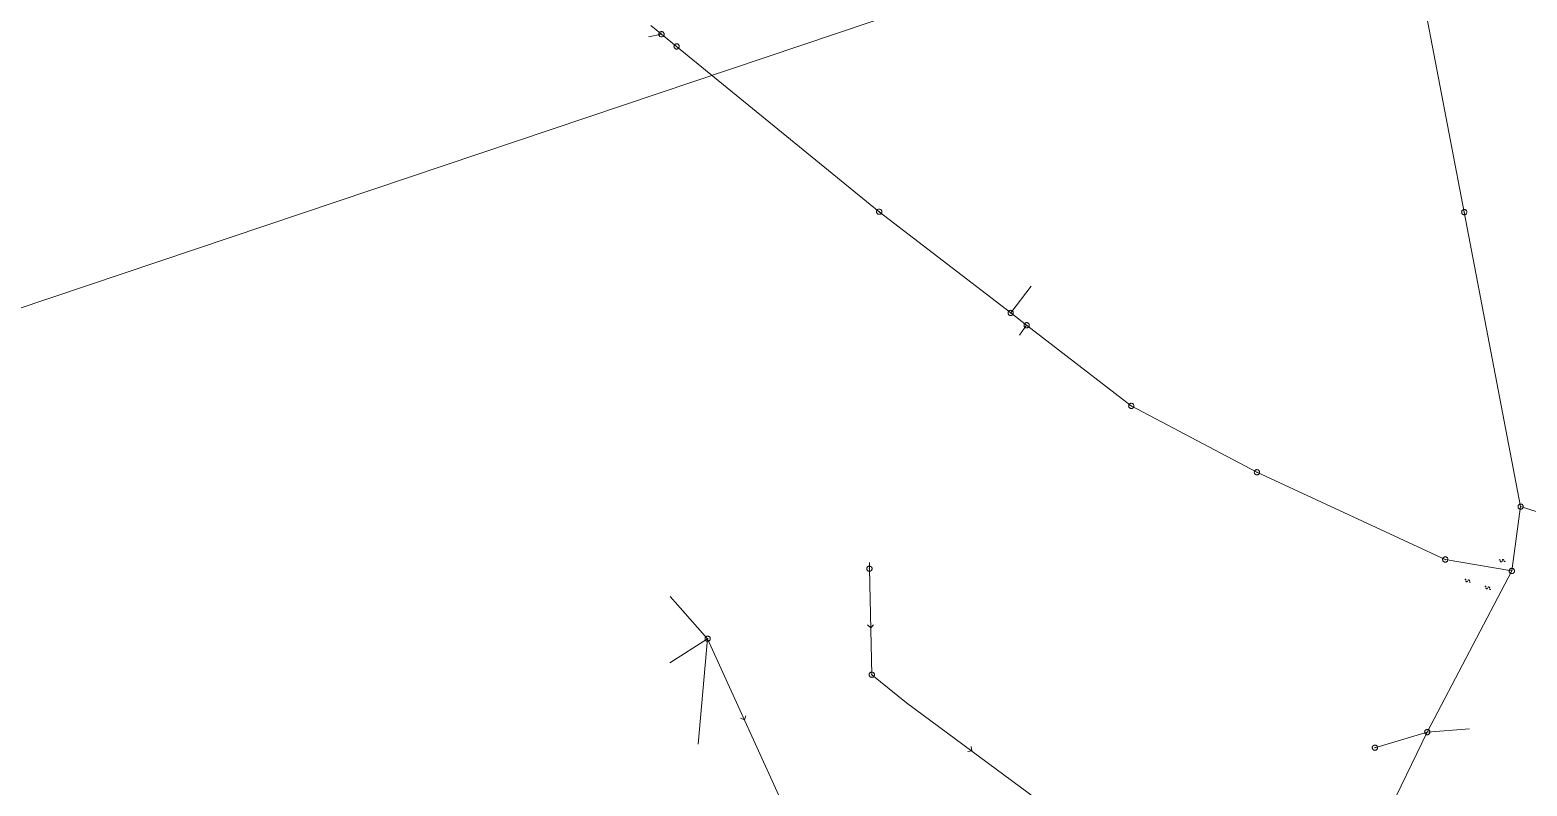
# Model space of a CAD drawing. Header units: metres. Extents: x 25504150 to 25508618, y 6694193 to 6702753.
# Drawn here: x 25504479 to 25504740.4, y 6695667.1 to 6695799.1 of the extents above; entities that cross this region are included whole.
import ezdxf

# ---------------------------------------------------------------- set-up
doc = ezdxf.new("R2010")
doc.units = ezdxf.units.M
for name, pattern in [('Sewer_node', [0]), ('Viemariputket', [0]), ('Viemarivarusteet', [0])]:
    doc.linetypes.add(name, pattern=pattern)
for name, color, linetype, lineweight in [('Sewer_node', 7, 'Sewer_node', 0), ('Viemariputket', 7, 'Viemariputket', 0), ('Viemarivarusteet', 7, 'Viemarivarusteet', 0)]:
    doc.layers.add(name, color=color, linetype=linetype, lineweight=lineweight)

msp = doc.modelspace()

# ---------------------------------------------------------------- linework, layer by layer
at = {"layer": 'Sewer_node', "color": 46, "linetype": 'Continuous', "true_color": 0x7f5f00, "flags": 128}
for points, elevation in [([(25504589.7, 6695798.38), (25504589.69, 6695798.45), (25504589.68, 6695798.52), (25504589.65, 6695798.59), (25504589.61, 6695798.65), (25504589.57, 6695798.71), (25504589.51, 6695798.75), (25504589.45, 6695798.79), (25504589.38, 6695798.82), (25504589.31, 6695798.83), (25504589.24, 6695798.84), (25504589.17, 6695798.83), (25504589.1, 6695798.82), (25504589.03, 6695798.79), (25504588.97, 6695798.75), (25504588.91, 6695798.71), (25504588.87, 6695798.65), (25504588.83, 6695798.59), (25504588.8, 6695798.52), (25504588.79, 6695798.45), (25504588.78, 6695798.38), (25504588.79, 6695798.31), (25504588.8, 6695798.24), (25504588.83, 6695798.17), (25504588.87, 6695798.11), (25504588.91, 6695798.05), (25504588.97, 6695798.01), (25504589.03, 6695797.97), (25504589.1, 6695797.94), (25504589.17, 6695797.93), (25504589.24, 6695797.92), (25504589.31, 6695797.93), (25504589.38, 6695797.94), (25504589.45, 6695797.97), (25504589.51, 6695798.01), (25504589.57, 6695798.05), (25504589.61, 6695798.11), (25504589.65, 6695798.17), (25504589.68, 6695798.24), (25504589.69, 6695798.31)], 39.74), ([(25504592.34, 6695796.25), (25504592.33, 6695796.32), (25504592.32, 6695796.39), (25504592.29, 6695796.46), (25504592.25, 6695796.52), (25504592.21, 6695796.58), (25504592.15, 6695796.62), (25504592.09, 6695796.66), (25504592.02, 6695796.69), (25504591.95, 6695796.7), (25504591.88, 6695796.71), (25504591.81, 6695796.7), (25504591.74, 6695796.69), (25504591.67, 6695796.66), (25504591.61, 6695796.62), (25504591.55, 6695796.58), (25504591.51, 6695796.52), (25504591.47, 6695796.46), (25504591.44, 6695796.39), (25504591.43, 6695796.32), (25504591.42, 6695796.25), (25504591.43, 6695796.18), (25504591.44, 6695796.11), (25504591.47, 6695796.04), (25504591.51, 6695795.98), (25504591.55, 6695795.92), (25504591.61, 6695795.88), (25504591.67, 6695795.84), (25504591.74, 6695795.81), (25504591.81, 6695795.8), (25504591.88, 6695795.79), (25504591.95, 6695795.8), (25504592.02, 6695795.81), (25504592.09, 6695795.84), (25504592.15, 6695795.88), (25504592.21, 6695795.92), (25504592.25, 6695795.98), (25504592.29, 6695796.04), (25504592.32, 6695796.11), (25504592.33, 6695796.18)], 42.14), ([(25504627.71, 6695767.39), (25504627.7, 6695767.46), (25504627.69, 6695767.53), (25504627.66, 6695767.6), (25504627.62, 6695767.66), (25504627.58, 6695767.72), (25504627.52, 6695767.76), (25504627.46, 6695767.8), (25504627.39, 6695767.83), (25504627.32, 6695767.84), (25504627.25, 6695767.85), (25504627.18, 6695767.84), (25504627.11, 6695767.83), (25504627.04, 6695767.8), (25504626.98, 6695767.76), (25504626.92, 6695767.72), (25504626.88, 6695767.66), (25504626.84, 6695767.6), (25504626.81, 6695767.53), (25504626.8, 6695767.46), (25504626.79, 6695767.39), (25504626.8, 6695767.32), (25504626.81, 6695767.25), (25504626.84, 6695767.18), (25504626.88, 6695767.12), (25504626.92, 6695767.06), (25504626.98, 6695767.02), (25504627.04, 6695766.98), (25504627.11, 6695766.95), (25504627.18, 6695766.94), (25504627.25, 6695766.93), (25504627.32, 6695766.94), (25504627.39, 6695766.95), (25504627.46, 6695766.98), (25504627.52, 6695767.02), (25504627.58, 6695767.06), (25504627.62, 6695767.12), (25504627.66, 6695767.18), (25504627.69, 6695767.25), (25504627.7, 6695767.32)], 41.02), ([(25504729.87, 6695767.31), (25504729.86, 6695767.38), (25504729.85, 6695767.45), (25504729.82, 6695767.52), (25504729.78, 6695767.58), (25504729.74, 6695767.64), (25504729.68, 6695767.68), (25504729.62, 6695767.72), (25504729.55, 6695767.75), (25504729.48, 6695767.76), (25504729.41, 6695767.77), (25504729.34, 6695767.76), (25504729.27, 6695767.75), (25504729.2, 6695767.72), (25504729.14, 6695767.68), (25504729.08, 6695767.64), (25504729.04, 6695767.58), (25504729, 6695767.52), (25504728.97, 6695767.45), (25504728.96, 6695767.38), (25504728.95, 6695767.31), (25504728.96, 6695767.24), (25504728.97, 6695767.17), (25504729, 6695767.1), (25504729.04, 6695767.04), (25504729.08, 6695766.98), (25504729.14, 6695766.94), (25504729.2, 6695766.9), (25504729.27, 6695766.87), (25504729.34, 6695766.86), (25504729.41, 6695766.85), (25504729.48, 6695766.86), (25504729.55, 6695766.87), (25504729.62, 6695766.9), (25504729.68, 6695766.94), (25504729.74, 6695766.98), (25504729.78, 6695767.04), (25504729.82, 6695767.1), (25504729.85, 6695767.17), (25504729.86, 6695767.24)], 34.59), ([(25504650.67, 6695749.71), (25504650.66, 6695749.78), (25504650.65, 6695749.85), (25504650.62, 6695749.92), (25504650.58, 6695749.98), (25504650.54, 6695750.04), (25504650.48, 6695750.08), (25504650.42, 6695750.12), (25504650.35, 6695750.15), (25504650.28, 6695750.16), (25504650.21, 6695750.17), (25504650.14, 6695750.16), (25504650.07, 6695750.15), (25504650, 6695750.12), (25504649.94, 6695750.08), (25504649.88, 6695750.04), (25504649.84, 6695749.98), (25504649.8, 6695749.92), (25504649.77, 6695749.85), (25504649.76, 6695749.78), (25504649.75, 6695749.71), (25504649.76, 6695749.64), (25504649.77, 6695749.57), (25504649.8, 6695749.5), (25504649.84, 6695749.44), (25504649.88, 6695749.38), (25504649.94, 6695749.34), (25504650, 6695749.3), (25504650.07, 6695749.27), (25504650.14, 6695749.26), (25504650.21, 6695749.25), (25504650.28, 6695749.26), (25504650.35, 6695749.27), (25504650.42, 6695749.3), (25504650.48, 6695749.34), (25504650.54, 6695749.38), (25504650.58, 6695749.44), (25504650.62, 6695749.5), (25504650.65, 6695749.57), (25504650.66, 6695749.64)], 36.77), ([(25504653.46, 6695747.56), (25504653.45, 6695747.63), (25504653.44, 6695747.7), (25504653.41, 6695747.77), (25504653.37, 6695747.83), (25504653.33, 6695747.89), (25504653.27, 6695747.93), (25504653.21, 6695747.97), (25504653.14, 6695748), (25504653.07, 6695748.01), (25504653, 6695748.02), (25504652.93, 6695748.01), (25504652.86, 6695748), (25504652.79, 6695747.97), (25504652.73, 6695747.93), (25504652.67, 6695747.89), (25504652.63, 6695747.83), (25504652.59, 6695747.77), (25504652.56, 6695747.7), (25504652.55, 6695747.63), (25504652.54, 6695747.56), (25504652.55, 6695747.49), (25504652.56, 6695747.42), (25504652.59, 6695747.35), (25504652.63, 6695747.29), (25504652.67, 6695747.23), (25504652.73, 6695747.19), (25504652.79, 6695747.15), (25504652.86, 6695747.12), (25504652.93, 6695747.11), (25504653, 6695747.1), (25504653.07, 6695747.11), (25504653.14, 6695747.12), (25504653.21, 6695747.15), (25504653.27, 6695747.19), (25504653.33, 6695747.23), (25504653.37, 6695747.29), (25504653.41, 6695747.35), (25504653.44, 6695747.42), (25504653.45, 6695747.49)], 36.56), ([(25504671.72, 6695733.48), (25504671.71, 6695733.55), (25504671.7, 6695733.62), (25504671.67, 6695733.69), (25504671.63, 6695733.75), (25504671.59, 6695733.81), (25504671.53, 6695733.85), (25504671.47, 6695733.89), (25504671.4, 6695733.92), (25504671.33, 6695733.93), (25504671.26, 6695733.94), (25504671.19, 6695733.93), (25504671.12, 6695733.92), (25504671.05, 6695733.89), (25504670.99, 6695733.85), (25504670.93, 6695733.81), (25504670.89, 6695733.75), (25504670.85, 6695733.69), (25504670.82, 6695733.62), (25504670.81, 6695733.55), (25504670.8, 6695733.48), (25504670.81, 6695733.41), (25504670.82, 6695733.34), (25504670.85, 6695733.27), (25504670.89, 6695733.21), (25504670.93, 6695733.15), (25504670.99, 6695733.11), (25504671.05, 6695733.07), (25504671.12, 6695733.04), (25504671.19, 6695733.03), (25504671.26, 6695733.02), (25504671.33, 6695733.03), (25504671.4, 6695733.04), (25504671.47, 6695733.07), (25504671.53, 6695733.11), (25504671.59, 6695733.15), (25504671.63, 6695733.21), (25504671.67, 6695733.27), (25504671.7, 6695733.34), (25504671.71, 6695733.41)], 36.87), ([(25504693.67, 6695721.88), (25504693.66, 6695721.95), (25504693.65, 6695722.02), (25504693.62, 6695722.09), (25504693.58, 6695722.15), (25504693.54, 6695722.21), (25504693.48, 6695722.25), (25504693.42, 6695722.29), (25504693.35, 6695722.32), (25504693.28, 6695722.33), (25504693.21, 6695722.34), (25504693.14, 6695722.33), (25504693.07, 6695722.32), (25504693, 6695722.29), (25504692.94, 6695722.25), (25504692.88, 6695722.21), (25504692.84, 6695722.15), (25504692.8, 6695722.09), (25504692.77, 6695722.02), (25504692.76, 6695721.95), (25504692.75, 6695721.88), (25504692.76, 6695721.81), (25504692.77, 6695721.74), (25504692.8, 6695721.67), (25504692.84, 6695721.61), (25504692.88, 6695721.55), (25504692.94, 6695721.51), (25504693, 6695721.47), (25504693.07, 6695721.44), (25504693.14, 6695721.43), (25504693.21, 6695721.42), (25504693.28, 6695721.43), (25504693.35, 6695721.44), (25504693.42, 6695721.47), (25504693.48, 6695721.51), (25504693.54, 6695721.55), (25504693.58, 6695721.61), (25504693.62, 6695721.67), (25504693.65, 6695721.74), (25504693.66, 6695721.81)], 35.59), ([(25504739.71, 6695715.88), (25504739.7, 6695715.95), (25504739.69, 6695716.02), (25504739.66, 6695716.09), (25504739.62, 6695716.15), (25504739.58, 6695716.21), (25504739.52, 6695716.25), (25504739.46, 6695716.29), (25504739.39, 6695716.32), (25504739.32, 6695716.33), (25504739.25, 6695716.34), (25504739.18, 6695716.33), (25504739.11, 6695716.32), (25504739.04, 6695716.29), (25504738.98, 6695716.25), (25504738.92, 6695716.21), (25504738.88, 6695716.15), (25504738.84, 6695716.09), (25504738.81, 6695716.02), (25504738.8, 6695715.95), (25504738.79, 6695715.88), (25504738.8, 6695715.81), (25504738.81, 6695715.74), (25504738.84, 6695715.67), (25504738.88, 6695715.61), (25504738.92, 6695715.55), (25504738.98, 6695715.51), (25504739.04, 6695715.47), (25504739.11, 6695715.44), (25504739.18, 6695715.43), (25504739.25, 6695715.42), (25504739.32, 6695715.43), (25504739.39, 6695715.44), (25504739.46, 6695715.47), (25504739.52, 6695715.51), (25504739.58, 6695715.55), (25504739.62, 6695715.61), (25504739.66, 6695715.67), (25504739.69, 6695715.74), (25504739.7, 6695715.81)], 34.58), ([(25504726.54, 6695706.65), (25504726.53, 6695706.72), (25504726.52, 6695706.79), (25504726.49, 6695706.86), (25504726.45, 6695706.92), (25504726.41, 6695706.98), (25504726.35, 6695707.02), (25504726.29, 6695707.06), (25504726.22, 6695707.09), (25504726.15, 6695707.1), (25504726.08, 6695707.11), (25504726.01, 6695707.1), (25504725.94, 6695707.09), (25504725.87, 6695707.06), (25504725.81, 6695707.02), (25504725.75, 6695706.98), (25504725.71, 6695706.92), (25504725.67, 6695706.86), (25504725.64, 6695706.79), (25504725.63, 6695706.72), (25504725.62, 6695706.65), (25504725.63, 6695706.58), (25504725.64, 6695706.51), (25504725.67, 6695706.44), (25504725.71, 6695706.38), (25504725.75, 6695706.32), (25504725.81, 6695706.28), (25504725.87, 6695706.24), (25504725.94, 6695706.21), (25504726.01, 6695706.2), (25504726.08, 6695706.19), (25504726.15, 6695706.2), (25504726.22, 6695706.21), (25504726.29, 6695706.24), (25504726.35, 6695706.28), (25504726.41, 6695706.32), (25504726.45, 6695706.38), (25504726.49, 6695706.44), (25504726.52, 6695706.51), (25504726.53, 6695706.58)], 34.51), ([(25504626.01, 6695705.04), (25504626, 6695705.11), (25504625.99, 6695705.18), (25504625.96, 6695705.25), (25504625.92, 6695705.31), (25504625.88, 6695705.37), (25504625.82, 6695705.41), (25504625.76, 6695705.45), (25504625.69, 6695705.48), (25504625.62, 6695705.49), (25504625.55, 6695705.5), (25504625.48, 6695705.49), (25504625.41, 6695705.48), (25504625.34, 6695705.45), (25504625.28, 6695705.41), (25504625.22, 6695705.37), (25504625.18, 6695705.31), (25504625.14, 6695705.25), (25504625.11, 6695705.18), (25504625.1, 6695705.11), (25504625.09, 6695705.04), (25504625.1, 6695704.97), (25504625.11, 6695704.9), (25504625.14, 6695704.83), (25504625.18, 6695704.77), (25504625.22, 6695704.71), (25504625.28, 6695704.67), (25504625.34, 6695704.63), (25504625.41, 6695704.6), (25504625.48, 6695704.59), (25504625.55, 6695704.58), (25504625.62, 6695704.59), (25504625.69, 6695704.6), (25504625.76, 6695704.63), (25504625.82, 6695704.67), (25504625.88, 6695704.71), (25504625.92, 6695704.77), (25504625.96, 6695704.83), (25504625.99, 6695704.9), (25504626, 6695704.97)], 39.35), ([(25504738.17, 6695704.65), (25504738.16, 6695704.72), (25504738.15, 6695704.79), (25504738.12, 6695704.86), (25504738.08, 6695704.92), (25504738.04, 6695704.98), (25504737.98, 6695705.02), (25504737.92, 6695705.06), (25504737.85, 6695705.09), (25504737.78, 6695705.1), (25504737.71, 6695705.11), (25504737.64, 6695705.1), (25504737.57, 6695705.09), (25504737.5, 6695705.06), (25504737.44, 6695705.02), (25504737.38, 6695704.98), (25504737.34, 6695704.92), (25504737.3, 6695704.86), (25504737.27, 6695704.79), (25504737.26, 6695704.72), (25504737.25, 6695704.65), (25504737.26, 6695704.58), (25504737.27, 6695704.51), (25504737.3, 6695704.44), (25504737.34, 6695704.38), (25504737.38, 6695704.32), (25504737.44, 6695704.28), (25504737.5, 6695704.24), (25504737.57, 6695704.21), (25504737.64, 6695704.2), (25504737.71, 6695704.19), (25504737.78, 6695704.2), (25504737.85, 6695704.21), (25504737.92, 6695704.24), (25504737.98, 6695704.28), (25504738.04, 6695704.32), (25504738.08, 6695704.38), (25504738.12, 6695704.44), (25504738.15, 6695704.51), (25504738.16, 6695704.58)], 34.3), ([(25504597.76, 6695692.82), (25504597.75, 6695692.89), (25504597.74, 6695692.96), (25504597.71, 6695693.03), (25504597.67, 6695693.09), (25504597.63, 6695693.15), (25504597.57, 6695693.19), (25504597.51, 6695693.23), (25504597.44, 6695693.26), (25504597.37, 6695693.27), (25504597.3, 6695693.28), (25504597.23, 6695693.27), (25504597.16, 6695693.26), (25504597.09, 6695693.23), (25504597.03, 6695693.19), (25504596.97, 6695693.15), (25504596.93, 6695693.09), (25504596.89, 6695693.03), (25504596.86, 6695692.96), (25504596.85, 6695692.89), (25504596.84, 6695692.82), (25504596.85, 6695692.75), (25504596.86, 6695692.68), (25504596.89, 6695692.61), (25504596.93, 6695692.55), (25504596.97, 6695692.49), (25504597.03, 6695692.45), (25504597.09, 6695692.41), (25504597.16, 6695692.38), (25504597.23, 6695692.37), (25504597.3, 6695692.36), (25504597.37, 6695692.37), (25504597.44, 6695692.38), (25504597.51, 6695692.41), (25504597.57, 6695692.45), (25504597.63, 6695692.49), (25504597.67, 6695692.55), (25504597.71, 6695692.61), (25504597.74, 6695692.68), (25504597.75, 6695692.75)], 42.81), ([(25504626.42, 6695686.53), (25504626.41, 6695686.6), (25504626.4, 6695686.67), (25504626.37, 6695686.74), (25504626.33, 6695686.8), (25504626.29, 6695686.86), (25504626.23, 6695686.9), (25504626.17, 6695686.94), (25504626.1, 6695686.97), (25504626.03, 6695686.98), (25504625.96, 6695686.99), (25504625.89, 6695686.98), (25504625.82, 6695686.97), (25504625.75, 6695686.94), (25504625.69, 6695686.9), (25504625.63, 6695686.86), (25504625.59, 6695686.8), (25504625.55, 6695686.74), (25504625.52, 6695686.67), (25504625.51, 6695686.6), (25504625.5, 6695686.53), (25504625.51, 6695686.46), (25504625.52, 6695686.39), (25504625.55, 6695686.32), (25504625.59, 6695686.26), (25504625.63, 6695686.2), (25504625.69, 6695686.16), (25504625.75, 6695686.12), (25504625.82, 6695686.09), (25504625.89, 6695686.08), (25504625.96, 6695686.07), (25504626.03, 6695686.08), (25504626.1, 6695686.09), (25504626.17, 6695686.12), (25504626.23, 6695686.16), (25504626.29, 6695686.2), (25504626.33, 6695686.26), (25504626.37, 6695686.32), (25504626.4, 6695686.39), (25504626.41, 6695686.46)], 38.31), ([(25504723.41, 6695676.51), (25504723.4, 6695676.58), (25504723.39, 6695676.65), (25504723.36, 6695676.72), (25504723.32, 6695676.78), (25504723.28, 6695676.84), (25504723.22, 6695676.88), (25504723.16, 6695676.92), (25504723.09, 6695676.95), (25504723.02, 6695676.96), (25504722.95, 6695676.97), (25504722.88, 6695676.96), (25504722.81, 6695676.95), (25504722.74, 6695676.92), (25504722.68, 6695676.88), (25504722.62, 6695676.84), (25504722.58, 6695676.78), (25504722.54, 6695676.72), (25504722.51, 6695676.65), (25504722.5, 6695676.58), (25504722.49, 6695676.51), (25504722.5, 6695676.44), (25504722.51, 6695676.37), (25504722.54, 6695676.3), (25504722.58, 6695676.24), (25504722.62, 6695676.18), (25504722.68, 6695676.14), (25504722.74, 6695676.1), (25504722.81, 6695676.07), (25504722.88, 6695676.06), (25504722.95, 6695676.05), (25504723.02, 6695676.06), (25504723.09, 6695676.07), (25504723.16, 6695676.1), (25504723.22, 6695676.14), (25504723.28, 6695676.18), (25504723.32, 6695676.24), (25504723.36, 6695676.3), (25504723.39, 6695676.37), (25504723.4, 6695676.44)], 34.2), ([(25504714.26, 6695673.78), (25504714.25, 6695673.85), (25504714.24, 6695673.92), (25504714.21, 6695673.99), (25504714.17, 6695674.05), (25504714.13, 6695674.11), (25504714.07, 6695674.15), (25504714.01, 6695674.19), (25504713.94, 6695674.22), (25504713.87, 6695674.23), (25504713.8, 6695674.24), (25504713.73, 6695674.23), (25504713.66, 6695674.22), (25504713.59, 6695674.19), (25504713.53, 6695674.15), (25504713.47, 6695674.11), (25504713.43, 6695674.05), (25504713.39, 6695673.99), (25504713.36, 6695673.92), (25504713.35, 6695673.85), (25504713.34, 6695673.78), (25504713.35, 6695673.71), (25504713.36, 6695673.64), (25504713.39, 6695673.57), (25504713.43, 6695673.51), (25504713.47, 6695673.45), (25504713.53, 6695673.41), (25504713.59, 6695673.37), (25504713.66, 6695673.34), (25504713.73, 6695673.33), (25504713.8, 6695673.32), (25504713.87, 6695673.33), (25504713.94, 6695673.34), (25504714.01, 6695673.37), (25504714.07, 6695673.41), (25504714.13, 6695673.45), (25504714.17, 6695673.51), (25504714.21, 6695673.57), (25504714.24, 6695673.64), (25504714.25, 6695673.71)], 33.8)]:
    msp.add_lwpolyline(points, close=True, dxfattribs=dict(at, elevation=elevation))
for points in [[(25504735.48, 6695706.51), (25504735.49, 6695706.53), (25504735.49, 6695706.54), (25504735.5, 6695706.55), (25504735.51, 6695706.55), (25504735.52, 6695706.56), (25504735.52, 6695706.57), (25504735.53, 6695706.57), (25504735.54, 6695706.58), (25504735.55, 6695706.58), (25504735.56, 6695706.59), (25504735.57, 6695706.59), (25504735.58, 6695706.59), (25504735.59, 6695706.59), (25504735.6, 6695706.59), (25504735.61, 6695706.59), (25504735.62, 6695706.58), (25504735.62, 6695706.58), (25504735.63, 6695706.57), (25504735.64, 6695706.57), (25504735.65, 6695706.56), (25504735.66, 6695706.55), (25504735.66, 6695706.54), (25504735.67, 6695706.54), (25504735.67, 6695706.53), (25504735.68, 6695706.52), (25504735.68, 6695706.5)], [(25504735.7, 6695706.37), (25504735.7, 6695706.34), (25504735.71, 6695706.32), (25504735.72, 6695706.31), (25504735.73, 6695706.29), (25504735.74, 6695706.28), (25504735.75, 6695706.27), (25504735.76, 6695706.25), (25504735.77, 6695706.24), (25504735.79, 6695706.24), (25504735.8, 6695706.23), (25504735.81, 6695706.22), (25504735.83, 6695706.22), (25504735.84, 6695706.22), (25504735.86, 6695706.22), (25504735.87, 6695706.22), (25504735.89, 6695706.22), (25504735.9, 6695706.23), (25504735.92, 6695706.23), (25504735.93, 6695706.24), (25504735.95, 6695706.25), (25504735.96, 6695706.26), (25504735.97, 6695706.27), (25504735.98, 6695706.29), (25504735.99, 6695706.3), (25504736, 6695706.32), (25504736.02, 6695706.35)], [(25504736.04, 6695706.5), (25504736.06, 6695706.53), (25504736.06, 6695706.55), (25504736.07, 6695706.57), (25504736.08, 6695706.58), (25504736.09, 6695706.59), (25504736.1, 6695706.61), (25504736.11, 6695706.62), (25504736.13, 6695706.63), (25504736.14, 6695706.63), (25504736.15, 6695706.64), (25504736.17, 6695706.64), (25504736.18, 6695706.65), (25504736.2, 6695706.65), (25504736.21, 6695706.65), (25504736.22, 6695706.64), (25504736.24, 6695706.64), (25504736.25, 6695706.63), (25504736.27, 6695706.63), (25504736.28, 6695706.62), (25504736.29, 6695706.61), (25504736.3, 6695706.6), (25504736.31, 6695706.58), (25504736.32, 6695706.57), (25504736.33, 6695706.55), (25504736.34, 6695706.54), (25504736.35, 6695706.5)], [(25504736.37, 6695706.38), (25504736.37, 6695706.36), (25504736.38, 6695706.35), (25504736.38, 6695706.34), (25504736.38, 6695706.33), (25504736.39, 6695706.32), (25504736.4, 6695706.31), (25504736.4, 6695706.31), (25504736.41, 6695706.3), (25504736.42, 6695706.3), (25504736.43, 6695706.29), (25504736.43, 6695706.29), (25504736.44, 6695706.29), (25504736.45, 6695706.28), (25504736.46, 6695706.28), (25504736.47, 6695706.29), (25504736.48, 6695706.29), (25504736.49, 6695706.29), (25504736.49, 6695706.29), (25504736.5, 6695706.3), (25504736.51, 6695706.3), (25504736.52, 6695706.31), (25504736.52, 6695706.32), (25504736.53, 6695706.33), (25504736.54, 6695706.34), (25504736.54, 6695706.35), (25504736.55, 6695706.37)], [(25504729.51, 6695703.15), (25504729.52, 6695703.17), (25504729.53, 6695703.18), (25504729.54, 6695703.18), (25504729.55, 6695703.19), (25504729.56, 6695703.19), (25504729.56, 6695703.2), (25504729.57, 6695703.2), (25504729.58, 6695703.2), (25504729.59, 6695703.2), (25504729.6, 6695703.21), (25504729.61, 6695703.2), (25504729.62, 6695703.2), (25504729.63, 6695703.2), (25504729.64, 6695703.2), (25504729.65, 6695703.19), (25504729.66, 6695703.19), (25504729.66, 6695703.18), (25504729.67, 6695703.17), (25504729.68, 6695703.17), (25504729.68, 6695703.16), (25504729.69, 6695703.15), (25504729.69, 6695703.14), (25504729.69, 6695703.13), (25504729.7, 6695703.12), (25504729.7, 6695703.11), (25504729.7, 6695703.08)], [(25504729.67, 6695702.97), (25504729.67, 6695702.93), (25504729.68, 6695702.91), (25504729.68, 6695702.89), (25504729.68, 6695702.88), (25504729.69, 6695702.86), (25504729.7, 6695702.85), (25504729.71, 6695702.83), (25504729.72, 6695702.82), (25504729.73, 6695702.81), (25504729.74, 6695702.8), (25504729.75, 6695702.79), (25504729.76, 6695702.78), (25504729.78, 6695702.77), (25504729.79, 6695702.77), (25504729.81, 6695702.77), (25504729.82, 6695702.77), (25504729.84, 6695702.77), (25504729.85, 6695702.77), (25504729.87, 6695702.77), (25504729.89, 6695702.78), (25504729.9, 6695702.78), (25504729.92, 6695702.79), (25504729.93, 6695702.8), (25504729.94, 6695702.81), (25504729.96, 6695702.82), (25504729.98, 6695702.85)], [(25504730.05, 6695702.99), (25504730.07, 6695703.02), (25504730.08, 6695703.03), (25504730.09, 6695703.05), (25504730.1, 6695703.06), (25504730.12, 6695703.07), (25504730.13, 6695703.08), (25504730.15, 6695703.08), (25504730.16, 6695703.09), (25504730.18, 6695703.09), (25504730.19, 6695703.09), (25504730.21, 6695703.09), (25504730.22, 6695703.09), (25504730.23, 6695703.09), (25504730.25, 6695703.09), (25504730.26, 6695703.08), (25504730.27, 6695703.07), (25504730.28, 6695703.06), (25504730.29, 6695703.05), (25504730.3, 6695703.04), (25504730.31, 6695703.03), (25504730.32, 6695703.01), (25504730.33, 6695703), (25504730.33, 6695702.98), (25504730.34, 6695702.96), (25504730.34, 6695702.95), (25504730.34, 6695702.91)], [(25504730.32, 6695702.79), (25504730.32, 6695702.76), (25504730.32, 6695702.75), (25504730.33, 6695702.74), (25504730.33, 6695702.73), (25504730.33, 6695702.72), (25504730.34, 6695702.71), (25504730.34, 6695702.71), (25504730.35, 6695702.7), (25504730.35, 6695702.69), (25504730.36, 6695702.68), (25504730.36, 6695702.68), (25504730.37, 6695702.68), (25504730.38, 6695702.67), (25504730.39, 6695702.67), (25504730.4, 6695702.67), (25504730.41, 6695702.67), (25504730.41, 6695702.67), (25504730.42, 6695702.67), (25504730.43, 6695702.67), (25504730.44, 6695702.68), (25504730.45, 6695702.68), (25504730.46, 6695702.68), (25504730.47, 6695702.69), (25504730.48, 6695702.71)], [(25504733.02, 6695701.93), (25504733.04, 6695701.94), (25504733.04, 6695701.95), (25504733.05, 6695701.95), (25504733.06, 6695701.96), (25504733.07, 6695701.96), (25504733.08, 6695701.97), (25504733.09, 6695701.97), (25504733.1, 6695701.97), (25504733.11, 6695701.97), (25504733.12, 6695701.97), (25504733.13, 6695701.97), (25504733.14, 6695701.97), (25504733.15, 6695701.96), (25504733.16, 6695701.96), (25504733.16, 6695701.95), (25504733.17, 6695701.95), (25504733.18, 6695701.94), (25504733.18, 6695701.93), (25504733.19, 6695701.92), (25504733.19, 6695701.91), (25504733.2, 6695701.9), (25504733.2, 6695701.89), (25504733.2, 6695701.88), (25504733.21, 6695701.87), (25504733.21, 6695701.85)], [(25504733.18, 6695701.73), (25504733.18, 6695701.69), (25504733.18, 6695701.68), (25504733.19, 6695701.66), (25504733.19, 6695701.64), (25504733.2, 6695701.63), (25504733.21, 6695701.61), (25504733.21, 6695701.6), (25504733.22, 6695701.58), (25504733.23, 6695701.57), (25504733.25, 6695701.56), (25504733.26, 6695701.55), (25504733.27, 6695701.55), (25504733.29, 6695701.54), (25504733.3, 6695701.54), (25504733.32, 6695701.53), (25504733.33, 6695701.53), (25504733.35, 6695701.53), (25504733.36, 6695701.53), (25504733.38, 6695701.54), (25504733.39, 6695701.54), (25504733.41, 6695701.55), (25504733.42, 6695701.56), (25504733.44, 6695701.57), (25504733.45, 6695701.58), (25504733.46, 6695701.59), (25504733.49, 6695701.62)], [(25504733.55, 6695701.75), (25504733.57, 6695701.79), (25504733.59, 6695701.8), (25504733.6, 6695701.81), (25504733.61, 6695701.82), (25504733.63, 6695701.83), (25504733.64, 6695701.84), (25504733.65, 6695701.85), (25504733.67, 6695701.85), (25504733.68, 6695701.86), (25504733.7, 6695701.86), (25504733.71, 6695701.86), (25504733.73, 6695701.86), (25504733.74, 6695701.86), (25504733.75, 6695701.85), (25504733.77, 6695701.84), (25504733.78, 6695701.84), (25504733.79, 6695701.83), (25504733.8, 6695701.82), (25504733.81, 6695701.81), (25504733.82, 6695701.79), (25504733.83, 6695701.78), (25504733.84, 6695701.76), (25504733.84, 6695701.75), (25504733.85, 6695701.73), (25504733.85, 6695701.71), (25504733.85, 6695701.67)], [(25504733.83, 6695701.55), (25504733.83, 6695701.53), (25504733.83, 6695701.52), (25504733.83, 6695701.51), (25504733.84, 6695701.5), (25504733.84, 6695701.49), (25504733.84, 6695701.48), (25504733.85, 6695701.47), (25504733.85, 6695701.46), (25504733.86, 6695701.46), (25504733.87, 6695701.45), (25504733.87, 6695701.44), (25504733.88, 6695701.44), (25504733.89, 6695701.44), (25504733.9, 6695701.43), (25504733.9, 6695701.43), (25504733.91, 6695701.43), (25504733.92, 6695701.43), (25504733.93, 6695701.43), (25504733.94, 6695701.44), (25504733.95, 6695701.44), (25504733.96, 6695701.44), (25504733.97, 6695701.45), (25504733.98, 6695701.46), (25504733.98, 6695701.46), (25504733.99, 6695701.47), (25504734.01, 6695701.49)], [(25504625.22, 6695695.23), (25504625.77, 6695694.73), (25504626.28, 6695695.27)], [(25504603.03, 6695678.93), (25504603.73, 6695678.68), (25504603.99, 6695679.37)], [(25504642.71, 6695673.1), (25504643.45, 6695673.23), (25504643.33, 6695673.97)]]:
    msp.add_lwpolyline(points, dxfattribs=at)
at = {"layer": 'Viemariputket', "color": 1, "linetype": 'Continuous', "lineweight": 15}
for p, q in [((25504717.51, 6695829.23), (25504729.41, 6695767.31)), ((25504589.24, 6695798.38, 39.76), (25504586.98, 6695797.95)), ((25504589.24, 6695798.38, 39.74), (25504587.37, 6695799.89, 39.82)), ((25504591.88, 6695796.25, 39.64), (25504589.24, 6695798.38, 39.74)), ((25504627.25, 6695767.39, 38.58), (25504591.88, 6695796.25, 39.62)), ((25504650.21, 6695749.71, 36.77), (25504627.25, 6695767.39, 38.53)), ((25504729.41, 6695767.31), (25504739.25, 6695715.88)), ((25504650.21, 6695749.71, 36.56), (25504653.77, 6695754.38)), ((25504652.99, 6695747.56, 36.56), (25504650.21, 6695749.71, 36.77)), ((25504653, 6695747.56, 36.56), (25504651.76, 6695745.81)), ((25504671.26, 6695733.48, 35.17), (25504652.99, 6695747.56, 36.56)), ((25504693.21, 6695721.88, 33.6), (25504671.26, 6695733.48, 35.16)), ((25504726.08, 6695706.65), (25504693.21, 6695721.88)), ((25504739.25, 6695715.88), (25504737.71, 6695704.65)), ((25504625.55, 6695705.04), (25504625.54, 6695706.13)), ((25504737.71, 6695704.65), (25504726.08, 6695706.65)), ((25504625.96, 6695686.53), (25504625.55, 6695705.04)), ((25504737.71, 6695704.65), (25504722.95, 6695676.51)), ((25504597.3, 6695692.82, 41.6), (25504590.76, 6695700.2, 51.98)), ((25504597.3, 6695692.82, 41.69), (25504590.7, 6695688.63, 51.98)), ((25504597.3, 6695692.82, 41.69), (25504595.66, 6695674.41, 51.98)), ((25504616.68, 6695650.2, 40.26), (25504597.3, 6695692.82, 41.44)), ((25504722.95, 6695676.51), (25504700.55, 6695630.33)), ((25504722.95, 6695676.51), (25504713.8, 6695673.78)), ((25504722.95, 6695676.51), (25504730.3, 6695677.07))]:
    msp.add_line(p, q, dxfattribs=at)
at = {"layer": 'Viemariputket', "color": 1, "linetype": 'Continuous', "lineweight": 15, "flags": 128}
for points in [[(25504739.25, 6695715.88), (25504770.41, 6695705.91), (25504772.82, 6695705.14)], [(25504660.42, 6695660.61), (25504632.04, 6695681.64), (25504625.96, 6695686.53)]]:
    msp.add_lwpolyline(points, dxfattribs=at)
at = {"layer": 'Viemariputket', "color": 1, "linetype": 'Continuous', "lineweight": 15}
msp.add_polyline3d([(25504270.33, 6695680.95, 0), (25504769.77, 6695849.06, 0), (25505020.91, 6696052.38, 0), (25505057.06, 6696087.2, 2.22)], dxfattribs=at)
at = {"layer": 'Viemarivarusteet', "color": 1}
for p in [(25504589.24, 6695798.38, 39.74), (25504591.88, 6695796.25, 42.14), (25504627.25, 6695767.39, 41.02), (25504729.41, 6695767.31, 34.59), (25504650.21, 6695749.71, 36.77), (25504653, 6695747.56, 36.56), (25504671.26, 6695733.48, 36.87), (25504693.21, 6695721.88, 35.59), (25504739.25, 6695715.88, 34.58), (25504726.08, 6695706.65, 34.51), (25504625.55, 6695705.04, 39.35), (25504737.71, 6695704.65, 34.3), (25504597.3, 6695692.82, 42.81), (25504625.96, 6695686.53, 38.31), (25504722.95, 6695676.51, 34.2), (25504713.8, 6695673.78, 33.8)]:
    msp.add_point(p, dxfattribs=at)

doc.saveas('drawing.dxf')
